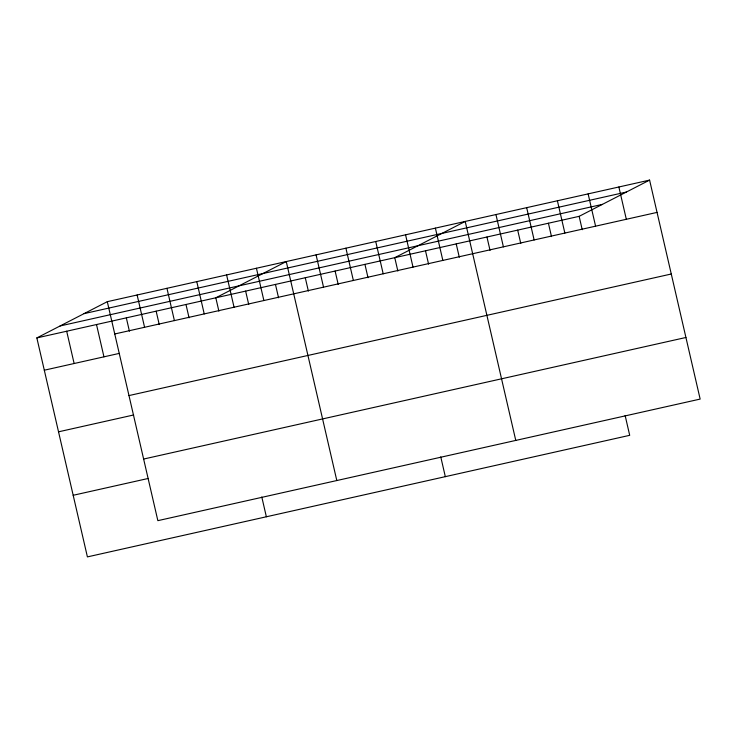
<?xml version="1.0" encoding="UTF-8"?>
<svg xmlns="http://www.w3.org/2000/svg" width="737" height="737" viewBox="0 0 737 737"><rect width="100%" height="100%" fill="white"/><g stroke="black" fill="none" stroke-linecap="round" stroke-linejoin="round"><path stroke-width="1.11" d="M625.133 415.521L629.702 435.318L87.408 556.896L36.85 337.915L107.298 301.682L649.592 180.104L700.15 399.085L157.856 520.663L107.298 301.682M36.85 337.915L579.144 216.337L649.592 180.104M84.055 313.64L626.349 192.062M60.102 325.957L602.396 204.379M114.751 333.972L657.054 212.394M44.303 370.204L119.422 353.364M128.975 395.576L671.269 274.007M58.527 431.818L133.646 414.977M143.632 459.05L685.926 337.482M73.184 495.282L148.303 478.442M618.868 186.995L626.321 219.285M588.135 193.886L595.588 226.176M579.144 216.337L582.23 229.704M557.402 200.777L564.855 233.067M548.42 223.228L551.497 236.595M526.679 207.659L534.132 239.958M517.687 230.119L520.773 243.477M495.946 214.55L503.399 246.84M486.954 237.01L490.041 250.368M515.771 440.422L465.213 221.441L394.765 257.674L397.851 271.041M456.221 243.901L459.308 257.259M435.392 228.129L442.845 260.419M425.498 250.783L428.584 264.15M405.562 234.817L413.015 267.107M440.754 456.857L445.323 476.655M375.732 241.506L383.194 273.796M364.935 264.362L368.021 277.729M345.911 248.185L353.364 280.484M335.114 271.05L338.2 284.408M316.081 254.873L323.534 287.163M305.284 277.738L308.37 291.097M336.809 480.542L286.26 261.561L215.812 297.794L218.889 311.161M275.463 284.427L278.549 297.785M256.43 268.25L263.883 300.539M245.633 291.106L248.719 304.473M226.6 274.938L234.062 307.228M261.792 496.968L266.361 516.775M196.779 281.617L204.232 313.916M185.982 304.482L189.068 317.84M166.949 288.305L174.402 320.595M156.152 311.171L159.238 324.529M137.128 294.993L144.581 327.283M126.331 317.859L129.417 331.217M96.501 324.538L103.954 356.837M66.68 331.226L74.133 363.516"/></g></svg>
